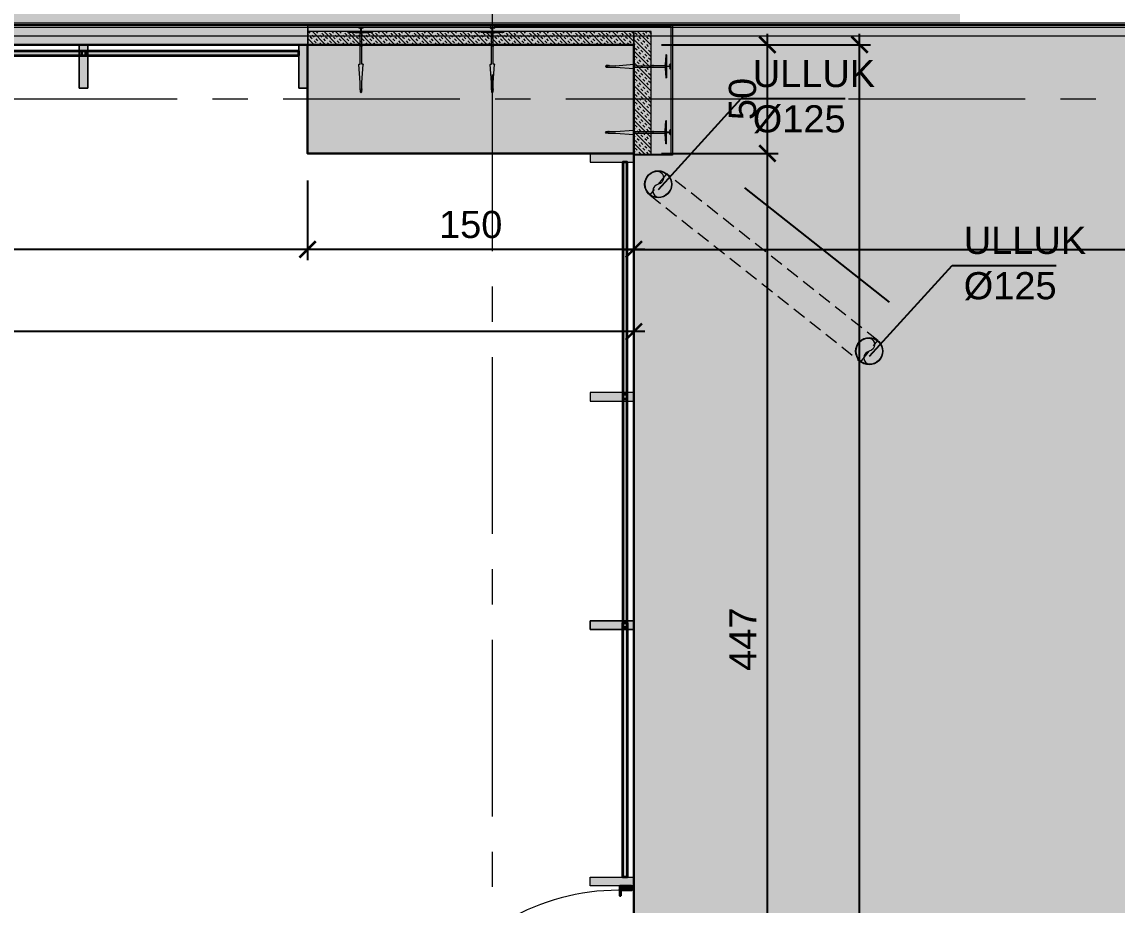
# Model space of a CAD drawing. Header units: centimetres. Extents: x 66524 to 72777, y -55096 to -48161.
# Drawn here: x 70857 to 71360, y -52453 to -52047 of the extents above; entities that cross this region are included whole.
import ezdxf

# ---------------------------------------------------------------- set-up
doc = ezdxf.new("R2010")
doc.units = ezdxf.units.CM
doc.header["$LTSCALE"] = 50
doc.header["$MEASUREMENT"] = 0
for name, pattern in [('AUSGEZOGEN', [0]), ('AXES', [2, 1.25, -0.25, 0.25, -0.25]), ('CACHE', [0.375, 0.25, -0.125]), ('CONTINU', [0]), ('CORNER', [20, 0, -20])]:
    doc.linetypes.add(name, pattern=pattern)
doc.layers.get('0').update_dxf_attribs({"color": 8})
for name, color, linetype, lineweight in [('ACITOP', 214, 'Continuous', 18), ('ISOLATION', 252, 'Continuous', 0), ('JOINT JEKTO', 150, 'AXES', 35), ('MACONNERIE COUPE', 7, 'Continuous', 30), ('WD_Corner', 154, 'Continuous', 5), ('WD_Dowel', 154, 'Continuous', 5), ('WD_Text_Legende', 154, 'AUSGEZOGEN', 5)]:
    doc.layers.add(name, color=color, linetype=linetype, lineweight=lineweight)
for name, color, linetype in [('AXES', 10, 'AXES'), ('BETON COUPE', 3, 'CONTINU'), ('BETON TRAME', 252, 'Continuous'), ('BORD', 5, 'Continuous'), ('COTE 50ème', 1, 'Continuous'), ('EMPRISE BATIMENT', 253, 'CACHE'), ('FASADA', 150, 'Continuous'), ('NIVEAU', 170, 'Continuous'), ('TEXTE', 7, 'Continuous')]:
    doc.layers.add(name, color=color, linetype=linetype)
doc.layers.add('FMULT', color=150, linetype='Continuous', plot=False)
doc.layers.add('WD_Assist1', color=6, linetype='CORNER', lineweight=0, plot=False)
doc.styles.add('Arial', font='arialbd.ttf', dxfattribs={"height": 12.5})
doc.styles.add('RS_TEXT_1.50', font='arial.ttf', dxfattribs={"height": 12.5})
doc.styles.add('RS_TXT_50', font='arial.ttf', dxfattribs={"height": 12.5})
doc.linetypes.add('Zigzag', pattern='A,0.0001,[3,PROEJKTI IDEOR - KEMA INVEST1.Shx,S=0.111993,R=0,X=0,Y=-0.035278],-0.2,[131,ltypeshp.shx,S=0.2,R=0,X=-0.2,Y=0],-0.4,[131,ltypeshp.shx,S=0.2,R=180,X=0.2,Y=0],-0.2', length=0.8001)
doc.dimstyles.new('20CM_LINEAIRE', dxfattribs={"dimscale": 2, "dimtxt": 7, "dimasz": 2.5, "dimexe": 1.5, "dimexo": 2, "dimgap": 1, "dimtad": 1, "dimdec": 1, "dimrnd": 0.5, "dimzin": 9, "dimdsep": 46, "dimtxsty": 'Arial', "dimblk1": 'ARCHTICK', "dimblk2": 'ARCHTICK', "dimsah": 1, "dimcen": 2.5, "dimdle": 1.5, "dimclrt": 4, "dimadec": 0, "dimazin": 2, "dimtfac": 1, "dimtdec": 1, "dimtix": 1, "dimtmove": 2, "dimatfit": 3, "dimfxl": 1.5, "dimtolj": 1, "dimtzin": 0, "dimarcsym": 0})
doc.dimstyles.new('ISO-25', dxfattribs={"dimtxt": 2.5, "dimasz": 2.5, "dimexe": 1.25, "dimexo": 0.625, "dimtad": 1, "dimtxsty": 'Standard', "dimcen": 2.5, "dimadec": 0, "dimazin": 0, "dimtfac": 1, "dimtmove": 0, "dimatfit": 3, "dimfxl": 1, "dimarcsym": 0})
doc.dimstyles.new('RS_50CM_LINEAIRE', dxfattribs={"dimscale": 5, "dimtxt": 12.5, "dimasz": 1.5, "dimexe": 1, "dimexo": 2.5, "dimgap": 1, "dimtad": 1, "dimdec": 1, "dimrnd": 0.5, "dimdsep": 46, "dimtxsty": 'RS_TXT_50', "dimblk1": 'ARCHTICK', "dimblk2": 'ARCHTICK', "dimsah": 1, "dimcen": 2.5, "dimdle": 1, "dimclrt": 4, "dimadec": 0, "dimazin": 2, "dimtfac": 1, "dimtdec": 1, "dimtix": 1, "dimtmove": 2, "dimatfit": 3, "dimfxl": 1, "dimtolj": 1, "dimtzin": 0, "dimarcsym": 0})

# ---------------------------------------------------------------- blocks, each defined once
blk = doc.blocks.new('A$C8397ccc9')
at = {"layer": 'AXES', "lineweight": 5, "ltscale": 1.3}
for p, q in [((2040, -4150), (2040, -1058.41)), ((3195, -1220), (-1985, -1220))]:
    blk.add_line(p, q, dxfattribs=at)
blk = doc.blocks.new('ankeri')
at = {"layer": 'WD_Assist1'}
for p, q in [((-2.32, 5.2), (-2.54, 0.59)), ((-2.22, 5.3), (-2.32, 5.2)), ((-2, 5.3), (-2.22, 5.3)), ((-2, -5.3), (-2, 5.3)), ((-29.75, 0.39), (-30, 0)), ((-30, 0), (-29.75, -0.39)), ((-2.76, 0.39), (-29.75, 0.39)), ((-2.54, 0.59), (-2.76, 0.39)), ((-29.75, -0.39), (-2.76, -0.39)), ((-2.76, -0.39), (-2.54, -0.59)), ((-2.54, -0.59), (-2.32, -5.2)), ((-2.32, -5.2), (-2.22, -5.3)), ((-2.22, -5.3), (-2, -5.3))]:
    blk.add_line(p, q, dxfattribs=at)
at = {"layer": 'WD_Corner', "lineweight": 5}
blk.add_lwpolyline([(-2, 0.1), (-1.85, 0.1, -1), (-1.75, 0.1), (-0.25, 0.1, 0.185242), (-0.1, 0.55), (-0.1, 0.72), (-0.15, 0.73), (-0.15, 0.74), (-0.1, 0.75), (-0.1, 0.85), (-0.3, 0.85), (-0.3, 0.8), (-0.32, 0.8), (-0.33, 0.85), (-0.38, 0.85), (-0.5, 0.73), (-0.47, 0.68), (-0.48, 0.68), (-0.53, 0.7), (-0.54, 0.69), (-0.51, 0.65), (-0.54, 0.62), (-0.61, 0.69), (-0.4, 0.9), (-0.1, 0.9), (-0.1, 1.4), (0, 1.4), (0.05, 1.2), (0, 1.2), (0.05, 1.1), (0, 1.1), (0.25, 1), (0, 1), (0, -1), (0.25, -1), (0, -1.1), (0.05, -1.1), (0, -1.2), (0.05, -1.2), (0, -1.4), (-0.1, -1.4), (-0.1, -0.9), (-0.4, -0.9), (-0.61, -0.69), (-0.54, -0.62), (-0.51, -0.65), (-0.54, -0.69), (-0.53, -0.7), (-0.48, -0.68), (-0.47, -0.68), (-0.5, -0.73), (-0.38, -0.85), (-0.33, -0.85), (-0.32, -0.8), (-0.3, -0.8), (-0.3, -0.85), (-0.1, -0.85), (-0.1, -0.75), (-0.15, -0.74), (-0.15, -0.73), (-0.1, -0.72), (-0.1, -0.55, 0.185242), (-0.25, -0.1), (-1.75, -0.1, -1), (-1.85, -0.1), (-2, -0.1)], format="xyb", close=True, dxfattribs=at)
at = {"layer": 'WD_Dowel'}
for p, q in [((-2.32, 5.2), (-2.54, 0.74)), ((-2, 5.3), (-2.22, 5.3)), ((-2.11, 5.3), (-2.11, -5.3)), ((-2, 5.3), (-2, -5.3)), ((-29.75, 0.39), (-30, 0)), ((-30, 0), (-29.75, -0.39)), ((-28.88, 0.39), (-29.75, 0.39)), ((-29.47, 0.05), (-29.25, 0.09)), ((-29.47, 0.05), (-29.47, -0.05)), ((-29.25, 0.29), (-29.04, 0.37)), ((-29.25, 0.29), (-29.25, -0.29)), ((-28.88, 0.39), (-29.04, 0.34)), ((-29.04, 0.34), (-29.04, 0.37)), ((-28.82, 0.39), (-28.88, 0.39)), ((-28.82, 0.39), (-28.82, 0.34)), ((-28.82, 0.34), (-28.66, 0.39)), ((-28.61, 0.39), (-28.66, 0.39)), ((-28.61, 0.39), (-28.66, 0.39)), ((-28.61, 0.39), (-28.61, 0.34)), ((-28.61, 0.34), (-28.44, 0.39)), ((-28.39, 0.39), (-28.44, 0.39)), ((-28.39, 0.39), (-28.39, 0.34)), ((-28.39, 0.34), (-28.23, 0.39)), ((-28.17, 0.39), (-28.23, 0.39)), ((-28.17, 0.39), (-28.17, 0.34)), ((-28.17, 0.34), (-28.01, 0.39)), ((-27.96, 0.39), (-28.01, 0.39)), ((-27.96, 0.39), (-27.96, 0.34)), ((-27.96, 0.34), (-25.61, 0.39)), ((-25.56, 0.39), (-25.61, 0.39)), ((-25.56, 0.39), (-25.56, 0.34)), ((-25.56, 0.34), (-25.4, 0.39)), ((-25.34, 0.39), (-25.4, 0.39)), ((-25.34, 0.34), (-17.05, 0.99)), ((-25.34, 0.39), (-25.34, 0.34)), ((-17, 0.99), (-17.05, 0.99)), ((-17, 0.99), (-17, 0.34)), ((-17, 0.34), (-9.36, 0.39)), ((-9.3, 0.39), (-9.36, 0.39)), ((-9.3, 0.39), (-9.3, 0.34)), ((-9.3, 0.34), (-9.14, 0.39)), ((-9.09, 0.39), (-9.14, 0.39)), ((-9.09, 0.39), (-9.09, 0.34)), ((-9.09, 0.34), (-8.93, 0.39)), ((-8.87, 0.39), (-8.93, 0.39)), ((-8.87, 0.39), (-8.87, 0.34)), ((-8.87, 0.34), (-8.71, 0.39)), ((-8.66, 0.39), (-8.71, 0.39)), ((-8.66, 0.39), (-8.66, 0.34)), ((-8.66, 0.34), (-8.5, 0.39)), ((-8.44, 0.39), (-8.5, 0.39)), ((-8.44, 0.39), (-8.44, 0.34)), ((-8.44, 0.34), (-8.28, 0.39)), ((-8.23, 0.39), (-8.28, 0.39)), ((-8.23, 0.39), (-8.23, 0.34)), ((-8.23, 0.34), (-8.06, 0.39)), ((-8.01, 0.39), (-8.06, 0.39)), ((-8.01, 0.39), (-8.01, 0.34)), ((-8.01, 0.34), (-7.85, 0.39)), ((-7.79, 0.39), (-7.85, 0.39)), ((-7.79, 0.39), (-7.79, 0.34)), ((-7.79, 0.34), (-7.63, 0.39)), ((-7.58, 0.39), (-7.63, 0.39)), ((-7.58, 0.39), (-7.58, 0.34)), ((-7.58, 0.34), (-7.42, 0.39)), ((-7.42, 0.39), (-2.76, 0.39)), ((-2.54, 0.74), (-2.54, -0.74)), ((-2.54, 0.74), (-2.11, 0.74)), ((-2.11, 0.1), (-2.54, 0.1)), ((-2.11, 2.94), (-2.32, 2.94)), ((-2.32, 2.94), (-2.32, 0.74)), ((-2.32, 0.1), (-2.32, 0.74)), ((-29.75, -0.39), (-28.88, -0.39)), ((-29.25, -0.1), (-29.47, -0.05)), ((-29.25, -0.29), (-29.04, -0.37)), ((-29.04, -0.37), (-29.04, -0.34)), ((-29.04, -0.34), (-28.88, -0.39)), ((-28.82, -0.39), (-28.88, -0.39)), ((-28.82, -0.39), (-28.82, -0.34)), ((-28.82, -0.34), (-28.66, -0.39)), ((-28.61, -0.39), (-28.66, -0.39)), ((-28.61, -0.39), (-28.61, -0.34)), ((-28.61, -0.34), (-28.44, -0.39)), ((-28.39, -0.39), (-28.44, -0.39)), ((-28.39, -0.39), (-28.39, -0.34)), ((-28.39, -0.34), (-28.23, -0.39)), ((-28.17, -0.39), (-28.23, -0.39)), ((-28.17, -0.39), (-28.17, -0.34)), ((-28.17, -0.34), (-28.01, -0.39)), ((-27.96, -0.39), (-28.01, -0.39)), ((-27.96, -0.39), (-27.96, -0.34)), ((-27.96, -0.34), (-25.61, -0.39)), ((-25.56, -0.39), (-25.61, -0.39)), ((-25.56, -0.39), (-25.56, -0.34)), ((-25.56, -0.34), (-25.4, -0.39)), ((-25.34, -0.39), (-25.4, -0.39)), ((-25.34, -0.39), (-25.34, -0.34)), ((-25.34, -0.34), (-17.05, -0.99)), ((-17, -0.99), (-17.05, -0.99)), ((-17, -0.99), (-17, -0.34)), ((-17, -0.34), (-9.36, -0.39)), ((-9.3, -0.39), (-9.36, -0.39)), ((-9.3, -0.39), (-9.3, -0.34)), ((-9.3, -0.34), (-9.14, -0.39)), ((-9.09, -0.39), (-9.14, -0.39)), ((-9.09, -0.39), (-9.09, -0.34)), ((-9.09, -0.34), (-8.93, -0.39)), ((-8.87, -0.39), (-8.93, -0.39)), ((-8.87, -0.39), (-8.87, -0.34)), ((-8.87, -0.34), (-8.71, -0.39)), ((-8.66, -0.39), (-8.71, -0.39)), ((-8.66, -0.39), (-8.66, -0.34)), ((-8.66, -0.34), (-8.5, -0.39)), ((-8.44, -0.39), (-8.5, -0.39)), ((-8.44, -0.39), (-8.44, -0.34)), ((-8.44, -0.34), (-8.28, -0.39)), ((-8.23, -0.39), (-8.28, -0.39)), ((-8.23, -0.39), (-8.23, -0.34)), ((-8.23, -0.34), (-8.06, -0.39)), ((-8.01, -0.39), (-8.06, -0.39)), ((-8.01, -0.39), (-8.01, -0.34)), ((-8.01, -0.34), (-7.85, -0.39)), ((-7.79, -0.39), (-7.85, -0.39)), ((-7.79, -0.39), (-7.79, -0.34)), ((-7.79, -0.34), (-7.63, -0.39)), ((-7.58, -0.39), (-7.63, -0.39)), ((-7.58, -0.39), (-7.58, -0.34)), ((-7.58, -0.34), (-7.42, -0.39)), ((-7.42, -0.39), (-2.76, -0.39)), ((-2.11, -0.1), (-2.54, -0.1)), ((-2.54, -0.74), (-2.11, -0.74)), ((-2.54, -0.74), (-2.32, -5.2)), ((-2.32, -0.74), (-2.32, -0.1)), ((-2.22, -2.94), (-2.32, -0.74)), ((-2.11, -2.94), (-2.22, -2.94)), ((-2, -5.3), (-2.22, -5.3))]:
    blk.add_line(p, q, dxfattribs=at)
for centre, major_axis, start_param, end_param in [((-2.22, 5.2), (0.108, 0), 1.570796, 3.141593), ((-2.76, 0.59), (0.216, 0), -1.570795, 0), ((-2.76, -0.59), (-0.216, 0), 3.141593, 4.712389), ((-2.22, -5.2), (0.108, 0), 3.141593, 4.712389)]:
    blk.add_ellipse(centre, major_axis=major_axis, ratio=0.909091, start_param=start_param, end_param=end_param, dxfattribs=at)
blk = doc.blocks.new('_ArchTick')
at = {"color": 0, "linetype": 'ByBlock', "const_width": 0.15}
blk.add_lwpolyline([(-0.5, -0.5), (0.5, 0.5)], dxfattribs=at)
blk = doc.blocks.new('*D998')
at = {"layer": 'COTE 50ème', "color": 0, "lineweight": -2, "ltscale": 0.5, "transparency": 16777216}
for p, q in [((70988.07, -52119.86), (70988.07, -52156.53)), ((71138.07, -52119.86), (71138.07, -52156.53)), ((71143.07, -52151.53), (70983.07, -52151.53))]:
    blk.add_line(p, q, dxfattribs=at)
at = {"layer": 'Defpoints', "color": 0, "ltscale": 0.5, "transparency": 16777216}
for p in [(70988.07, -52107.36), (71138.07, -52107.36), (70988.07, -52151.53)]:
    blk.add_point(p, dxfattribs=at)
at = {"layer": 'COTE 50ème', "color": 0, "lineweight": -2, "ltscale": 0.5, "transparency": 16777216, "xscale": 7.5, "yscale": 7.5, "zscale": 7.5, "rotation": 180}
blk.add_blockref('_ArchTick', (70988.07, -52151.53), dxfattribs=at)
at = {"layer": 'COTE 50ème', "color": 0, "lineweight": -2, "ltscale": 0.5, "transparency": 16777216, "xscale": 7.5, "yscale": 7.5, "zscale": 7.5}
blk.add_blockref('_ArchTick', (71138.07, -52151.53), dxfattribs=at)
at = {"layer": 'COTE 50ème', "color": 4, "ltscale": 0.5, "transparency": 16777216, "insert": (71063.07, -52140.15), "char_height": 12.5, "attachment_point": 5, "style": 'RS_TXT_50'}
blk.add_mtext('\\A1;150', dxfattribs=at)
blk = doc.blocks.new('*D999')
at = {"layer": 'COTE 50ème', "color": 0, "lineweight": -2, "ltscale": 0.5, "transparency": 16777216}
for p, q in [((70668.07, -52094.86), (70668.07, -52156.53)), ((70988.07, -52119.86), (70988.07, -52156.53)), ((70993.07, -52151.53), (70663.07, -52151.53))]:
    blk.add_line(p, q, dxfattribs=at)
at = {"layer": 'Defpoints', "color": 0, "ltscale": 0.5, "transparency": 16777216}
for p in [(70668.07, -52082.36), (70988.07, -52107.36), (70668.07, -52151.53)]:
    blk.add_point(p, dxfattribs=at)
at = {"layer": 'COTE 50ème', "color": 0, "lineweight": -2, "ltscale": 0.5, "transparency": 16777216, "xscale": 7.5, "yscale": 7.5, "zscale": 7.5, "rotation": 180}
blk.add_blockref('_ArchTick', (70668.07, -52151.53), dxfattribs=at)
at = {"layer": 'COTE 50ème', "color": 0, "lineweight": -2, "ltscale": 0.5, "transparency": 16777216, "xscale": 7.5, "yscale": 7.5, "zscale": 7.5}
blk.add_blockref('_ArchTick', (70988.07, -52151.53), dxfattribs=at)
at = {"layer": 'COTE 50ème', "color": 4, "ltscale": 0.5, "transparency": 16777216, "insert": (70828.07, -52140.14), "char_height": 12.5, "attachment_point": 5, "style": 'RS_TXT_50'}
blk.add_mtext('\\A1;320', dxfattribs=at)
blk = doc.blocks.new('*D1055')
at = {"layer": 'COTE 50ème', "color": 0, "lineweight": -2, "ltscale": 0.5, "transparency": 16777216}
for p, q in [((71873.07, -52066.01), (71873.07, -52156.53)), ((71138.07, -52119.86), (71138.07, -52156.53)), ((71133.07, -52151.53), (71878.07, -52151.53))]:
    blk.add_line(p, q, dxfattribs=at)
at = {"layer": 'Defpoints', "color": 0, "ltscale": 0.5, "transparency": 16777216}
for p in [(71873.07, -52053.51), (71138.07, -52107.36), (71873.07, -52151.53)]:
    blk.add_point(p, dxfattribs=at)
at = {"layer": 'COTE 50ème', "color": 0, "lineweight": -2, "ltscale": 0.5, "transparency": 16777216, "xscale": 7.5, "yscale": 7.5, "zscale": 7.5, "rotation": 180}
blk.add_blockref('_ArchTick', (71138.07, -52151.53), dxfattribs=at)
at = {"layer": 'COTE 50ème', "color": 0, "lineweight": -2, "ltscale": 0.5, "transparency": 16777216, "xscale": 7.5, "yscale": 7.5, "zscale": 7.5}
blk.add_blockref('_ArchTick', (71873.07, -52151.53), dxfattribs=at)
at = {"layer": 'COTE 50ème', "color": 4, "ltscale": 0.5, "transparency": 16777216, "insert": (71505.57, -52140.14), "char_height": 12.5, "attachment_point": 5, "style": 'RS_TXT_50'}
blk.add_mtext('\\A1;735', dxfattribs=at)
blk = doc.blocks.new('*D1114')
at = {"layer": 'COTE 50ème', "color": 0, "lineweight": -2, "ltscale": 0.5, "transparency": 16777216}
for p, q in [((70198.07, -52119.86), (70198.07, -52194.36)), ((71138.07, -52150.7), (71138.07, -52194.36)), ((71143.07, -52189.36), (70193.07, -52189.36))]:
    blk.add_line(p, q, dxfattribs=at)
at = {"layer": 'Defpoints', "color": 0, "ltscale": 0.5, "transparency": 16777216}
for p in [(70198.07, -52107.36), (71138.07, -52138.2), (70198.07, -52189.36)]:
    blk.add_point(p, dxfattribs=at)
at = {"layer": 'COTE 50ème', "color": 0, "lineweight": -2, "ltscale": 0.5, "transparency": 16777216, "xscale": 7.5, "yscale": 7.5, "zscale": 7.5, "rotation": 180}
blk.add_blockref('_ArchTick', (70198.07, -52189.36), dxfattribs=at)
at = {"layer": 'COTE 50ème', "color": 0, "lineweight": -2, "ltscale": 0.5, "transparency": 16777216, "xscale": 7.5, "yscale": 7.5, "zscale": 7.5}
blk.add_blockref('_ArchTick', (71138.07, -52189.36), dxfattribs=at)
at = {"layer": 'COTE 50ème', "color": 4, "ltscale": 0.5, "transparency": 16777216, "insert": (70668.07, -52177.98), "char_height": 12.5, "attachment_point": 5, "style": 'RS_TXT_50'}
blk.add_mtext('\\A1;940', dxfattribs=at)
blk = doc.blocks.new('*D1137')
at = {"layer": 'COTE 50ème', "color": 0, "lineweight": -2, "ltscale": 0.5, "transparency": 16777216}
for p, q in [((71199.48, -52559.36), (71199.48, -52102.36)), ((71150.77, -52107.36), (71204.48, -52107.36)), ((71150.57, -52554.36), (71204.48, -52554.36))]:
    blk.add_line(p, q, dxfattribs=at)
at = {"layer": 'Defpoints', "color": 0, "ltscale": 0.5, "transparency": 16777216}
for p in [(71138.27, -52107.36), (71199.48, -52107.36), (71138.07, -52554.36)]:
    blk.add_point(p, dxfattribs=at)
at = {"layer": 'COTE 50ème', "color": 0, "lineweight": -2, "ltscale": 0.5, "transparency": 16777216, "xscale": 7.5, "yscale": 7.5, "zscale": 7.5}
for p, rotation in [((71199.48, -52107.36), 90), ((71199.48, -52554.36), 270)]:
    blk.add_blockref('_ArchTick', p, dxfattribs=dict(at, rotation=rotation))
at = {"layer": 'COTE 50ème', "color": 4, "ltscale": 0.5, "transparency": 16777216, "insert": (71188.23, -52330.86), "char_height": 12.5, "attachment_point": 5, "rotation": 90, "style": 'RS_TXT_50'}
blk.add_mtext('\\A1;447', dxfattribs=at)
blk = doc.blocks.new('*D1138')
at = {"layer": 'COTE 50ème', "color": 0, "lineweight": -2, "ltscale": 0.5, "transparency": 16777216}
for p, q in [((71199.48, -52112.36), (71199.48, -52052.36)), ((71150.77, -52057.36), (71204.48, -52057.36)), ((71150.77, -52107.36), (71204.48, -52107.36))]:
    blk.add_line(p, q, dxfattribs=at)
at = {"layer": 'Defpoints', "color": 0, "ltscale": 0.5, "transparency": 16777216}
for p in [(71138.27, -52057.36), (71199.48, -52057.36), (71138.27, -52107.36)]:
    blk.add_point(p, dxfattribs=at)
at = {"layer": 'COTE 50ème', "color": 0, "lineweight": -2, "ltscale": 0.5, "transparency": 16777216, "xscale": 7.5, "yscale": 7.5, "zscale": 7.5}
for p, rotation in [((71199.48, -52057.36), 90), ((71199.48, -52107.36), 270)]:
    blk.add_blockref('_ArchTick', p, dxfattribs=dict(at, rotation=rotation))
at = {"layer": 'COTE 50ème', "color": 4, "ltscale": 0.5, "transparency": 16777216, "insert": (71188.09, -52082.36), "char_height": 12.5, "attachment_point": 5, "rotation": 90, "style": 'RS_TXT_50'}
blk.add_mtext('\\A1;50', dxfattribs=at)
blk = doc.blocks.new('*D1158')
at = {"layer": 'COTE 50ème', "color": 0, "lineweight": -2, "ltscale": 0.5, "transparency": 16777216}
for p, q in [((71241.9, -54127.36), (71241.9, -52052.36)), ((71150.77, -52057.36), (71246.9, -52057.36)), ((71150.57, -54122.36), (71246.9, -54122.36))]:
    blk.add_line(p, q, dxfattribs=at)
at = {"layer": 'Defpoints', "color": 0, "ltscale": 0.5, "transparency": 16777216}
for p in [(71138.27, -52057.36), (71241.9, -52057.36), (71138.07, -54122.36)]:
    blk.add_point(p, dxfattribs=at)
at = {"layer": 'COTE 50ème', "color": 0, "lineweight": -2, "ltscale": 0.5, "transparency": 16777216, "xscale": 7.5, "yscale": 7.5, "zscale": 7.5}
for p, rotation in [((71241.9, -52057.36), 90), ((71241.9, -54122.36), 270)]:
    blk.add_blockref('_ArchTick', p, dxfattribs=dict(at, rotation=rotation))
at = {"layer": 'COTE 50ème', "color": 4, "ltscale": 0.5, "transparency": 16777216, "insert": (71230.52, -53089.86), "char_height": 12.5, "attachment_point": 5, "rotation": 90, "style": 'RS_TXT_50'}
blk.add_mtext('\\A1;2065', dxfattribs=at)
blk = doc.blocks.new('A$C2225a440')
at = {"layer": 'ACITOP', "ltscale": 0.5, "true_color": 0x2776bb, "transparency": 33554559}
h = blk.add_hatch(color=152, dxfattribs=at)
h.dxf.hatch_style = 1
h.paths.add_polyline_path([(0, 6.05, 0.414214), (-6.05, 0, 0.414214), (0, -6.05, -0.823148), (0, 0, 0.810651)])
at = {"layer": 'ACITOP', "ltscale": 0.5}
blk.add_lwpolyline([(0, 6.05, -0.810651), (0, 0, 0.823148), (0, -6.05)], format="xyb", dxfattribs=at)
for radius in [6.25, 6.05]:
    blk.add_circle((0, 0), radius, dxfattribs=at)

msp = doc.modelspace()

# ---------------------------------------------------------------- hatches: boundary and pattern name
at = {"layer": 'BETON TRAME', "transparency": 33554559}
h = msp.add_hatch(color=256, dxfattribs=at)
h.dxf.hatch_style = 1
h.paths.add_polyline_path([(70268.07, -52797.36), (70303.07, -52797.36), (70303.07, -53447.36), (70268.07, -53447.36), (70268.07, -53272.36), (69808.07, -53272.36), (69808.07, -53447.36), (69773.07, -53447.36), (69773.07, -52797.36), (69808.07, -52797.36), (69808.07, -53232.36), (70018.07, -53232.36), (70018.07, -52902.36), (70058.07, -52902.36), (70058.07, -53232.36), (70268.07, -53232.36)])
h.paths.add_polyline_path([(71138.07, -54122.36), (71138.07, -54072.36), (70988.07, -54072.36), (70988.07, -54122.36)])
h.paths.add_polyline_path([(70418.07, -54122.36), (70418.07, -54072.36), (70268.07, -54072.36), (70268.07, -54122.36)])
h.paths.add_polyline_path([(69808.07, -54122.36), (69808.07, -54072.36), (69658.07, -54072.36), (69658.07, -54122.36)])
h.paths.add_polyline_path([(69088.07, -54122.36), (69088.07, -54072.36), (68938.07, -54072.36), (68938.07, -54122.36)])
h.paths.add_polyline_path([(69088.07, -53447.36), (69088.07, -53397.36), (68938.07, -53397.36), (68938.07, -53447.36)])
h.paths.add_polyline_path([(71138.07, -53447.36), (71138.07, -53397.36), (70988.07, -53397.36), (70988.07, -53447.36)])
h.paths.add_polyline_path([(71138.07, -52847.36), (71138.07, -52797.36), (70988.07, -52797.36), (70988.07, -52847.36)])
h.paths.add_polyline_path([(69088.07, -52847.36), (69088.07, -52797.36), (68938.07, -52797.36), (68938.07, -52847.36)])
h.paths.add_polyline_path([(69088.07, -52107.36), (69088.07, -52057.36), (68938.07, -52057.36), (68938.07, -52107.36)])
h.paths.add_polyline_path([(70988.07, -52057.36), (70988.07, -52107.36), (71138.07, -52107.36), (71138.07, -52057.36)])
h.paths.add_polyline_path([(70323.07, -52107.36), (70323.07, -52057.36), (70198.07, -52057.36), (70198.07, -52107.36)])
h.paths.add_polyline_path([(69878.07, -52107.36), (69878.07, -52057.36), (69753.07, -52057.36), (69753.07, -52107.36)])
h.paths.add_polyline_path([(69903.07, -52057.36), (69878.07, -52057.36), (69878.07, -52562.36), (69903.07, -52562.36)])
h.paths.add_polyline_path([(70198.07, -52057.36), (70173.07, -52057.36), (70173.07, -52562.36), (70198.07, -52562.36)])
at = {"layer": 'EMPRISE BATIMENT', "linetype": 'ByBlock', "lineweight": 15, "ltscale": 0.5, "true_color": 0x636466, "transparency": 33554641}
h = msp.add_hatch(dxfattribs=at)
h.set_pattern_fill('SQUARE', color=251, scale=200, angle=25.3848)
h.set_pattern_definition([(25.38482, (30089.383, 37005.56), (-10.7173944, 22.586223), [25, -25]), (115.38482, (30089.383, 37005.56), (-22.586223, -10.7173944), [25, -25])])
h.paths.add_polyline_path([(70053.07, -49822.36), (67553.07, -49822.36), (67553.07, -54217.36), (68333.07, -54217.36), (68333.07, -54272.36), (71288.07, -54272.36), (71288.07, -51907.36), (70673.07, -51907.36), (70673.07, -51610.36), (70053.07, -51610.36)])
h.paths.add_polyline_path([(69903.07, -51760.36), (70523.07, -51760.36), (70523.07, -52057.36), (71138.07, -52057.36), (71138.07, -54122.36), (68483.07, -54122.36), (68483.07, -54067.36), (67703.07, -54067.36), (67703.07, -49972.36), (69903.07, -49972.36)], flags=16)
at = {"layer": 'EMPRISE BATIMENT', "linetype": 'ByBlock', "lineweight": 15, "ltscale": 200, "true_color": 0x9898cc, "transparency": 33554559}
h = msp.add_hatch(dxfattribs=at)
h.set_pattern_fill('HT6006ET', color=253, scale=0.15, angle=25.3848, pattern_type=2)
h.set_pattern_definition([(25.38482, (30090.2, 37005.95), (-38.96845, 82.123506), [90, -0.9]), (25.38482, (30089.81, 37006.76), (-38.96845, 82.123506), [90, -0.9]), (115.38482, (30089.81, 37006.76), (-82.123506, -38.96845), [90, -0.9]), (115.38482, (30089, 37006.37), (-82.123506, -38.96845), [90, -0.9])])
edge = h.paths.add_edge_path()
edge.add_arc((71758.7, -53877.49), 150, -117.0196, 0, ccw=False)
edge.add_line((71690.55, -54011.12), (71519.93, -53924.11))
edge.add_arc((71588.07, -53790.48), 150, 180, 242.9804, ccw=False)
edge.add_line((71438.07, -53790.48), (71438.07, -52511.35))
edge.add_ellipse((71444.05, -52492.26), major_axis=(14.14, 14.14), ratio=1, start_angle=135, end_angle=207.5974, ccw=False)
edge.add_ellipse((71444.05, -52492.26), major_axis=(14.14, 14.14), ratio=1, start_angle=422.4026, end_angle=495, ccw=False)
edge.add_line((71438.07, -52473.18), (71438.07, -52174.31))
edge.add_arc((71588.07, -52174.31), 150, 122.8918, 180, ccw=False)
edge.add_line((71506.61, -52048.35), (71288.07, -52048.35))
edge.add_line((71288.07, -52048.35), (71288.07, -52698.95))
edge.add_line((71288.07, -52698.95), (71383.18, -52698.95))
edge.add_line((71383.18, -52698.95), (71383.18, -52718.95))
edge.add_line((71383.18, -52718.95), (71288.07, -52718.95))
edge.add_line((71288.07, -52718.95), (71288.07, -54272.36))
edge.add_line((71288.07, -54272.36), (71237.52, -54272.36))
edge.add_line((71237.52, -54272.36), (71237.02, -54402.86))
edge.add_line((71237.02, -54402.86), (70267.03, -54399.16))
edge.add_line((70267.03, -54399.16), (70267.51, -54272.36))
edge.add_line((70267.51, -54272.36), (68333.07, -54272.36))
edge.add_line((68333.07, -54272.36), (68333.07, -54217.36))
edge.add_line((68333.07, -54217.36), (67553.07, -54217.36))
edge.add_line((67553.07, -54217.36), (67553.07, -53934.13))
edge.add_line((67553.07, -53934.13), (67510.83, -53892.9))
edge.add_line((67510.83, -53892.9), (67438.99, -52568.37))
edge.add_line((67438.99, -52568.37), (67471.93, -52468.12))
edge.add_line((67471.93, -52468.12), (67466.47, -52471.28))
edge.add_line((67466.47, -52471.28), (67466.47, -52431.28))
edge.add_line((67466.47, -52431.28), (67445.56, -52431.28))
edge.add_line((67445.56, -52431.28), (67294.94, -54263.92))
edge.add_line((67294.94, -54263.92), (67358.58, -54270.17))
edge.add_ellipse((67364.83, -54289.17), major_axis=(-14.14, 14.14), ratio=1, start_angle=-55.2663, end_angle=-26.7798, ccw=False)
edge.add_ellipse((67364.83, -54289.17), major_axis=(14.14, 14.14), ratio=1, start_angle=375.5625, end_angle=394.7337, ccw=False)
edge.add_line((67374.66, -54271.75), (68235.95, -54356.33))
edge.add_line((68235.95, -54356.33), (71908.7, -54717.01))
edge.add_line((71908.7, -54717.01), (71908.7, -54454.95))
edge.add_line((71908.7, -54454.95), (71873.07, -54454.95))
edge.add_line((71873.07, -54454.95), (71873.07, -54437.25))
edge.add_line((71873.07, -54437.25), (71908.7, -54437.25))
edge.add_line((71908.7, -54437.25), (71908.7, -54430.53))
edge.add_line((71908.7, -54430.53), (71873.07, -54430.53))
edge.add_line((71873.07, -54430.53), (71873.07, -54412.83))
edge.add_line((71873.07, -54412.83), (71908.7, -54412.83))
edge.add_line((71908.7, -54412.83), (71908.7, -54407.71))
edge.add_line((71908.7, -54407.71), (71873.07, -54407.71))
edge.add_line((71873.07, -54407.71), (71873.07, -54390.01))
edge.add_line((71873.07, -54390.01), (71908.7, -54390.01))
edge.add_line((71908.7, -54390.01), (71908.7, -53877.49))
h.paths.add_polyline_path([(71673.07, -54540.93), (71873.07, -54540.93), (71873.07, -54690.93), (71673.07, -54690.93)], flags=16)
h.paths.add_polyline_path([(71698.07, -54565.93), (71848.07, -54565.93), (71848.07, -54665.93), (71698.07, -54665.93)], flags=0)
h.paths.add_polyline_path([(70673.07, -51802.52), (70673.07, -51907.36), (71113.91, -51907.36)])
h.paths.add_polyline_path([(71908.7, -52048.35), (71706.77, -52048.35), (71793.4, -52068.96, -0.347368), (71908.7, -52214.89)], flags=17)
h.paths.add_polyline_path([(72093.07, -51908.64), (71949.97, -51934.68, -0.051882), (71908.7, -51937.84), (71908.7, -52046.35), (72093.07, -52046.35)])
h.paths.add_polyline_path([(72093.07, -52048.35), (71908.7, -52048.35), (71908.7, -54390.01), (72093.07, -54390.01), (72093.07, -53921.9), (72053.77, -53922.49), (72043.84, -53255.89), (72083.83, -53255.3), (72093.07, -53875.35)])
h.paths.add_polyline_path([(72093.07, -54454.95), (71908.7, -54454.95), (71908.7, -54717.01), (72056.16, -54731.49, 0.273556), (72093.07, -54714.29)])
h.paths.add_polyline_path([(70991.07, -54671.01, -0.443184), (71034.98, -54631.21), (70238.17, -54552.96, -0.422015), (70273.96, -54597.73), (70258.62, -54720.32, -0.39491), (70216.61, -54755.29), (70595.62, -54802.7), (71029.71, -54817.5, -0.404268), (70991.07, -54777.52)])
h.paths.add_polyline_path([(69306.94, -54502.51, -0.420172), (69350.73, -54465.81), (68235.95, -54356.33, -0.414214), (68271.85, -54400.05), (68264.71, -54472.75, -0.311312), (68235.4, -54507.44), (69321.69, -54643.33, -0.310181), (69299.04, -54604.13)], flags=17)
h.paths.add_polyline_path([(71237.52, -54272.36), (70267.51, -54272.36), (70267.03, -54399.16), (71237.02, -54402.86)], flags=17)
h.paths.add_polyline_path([(67553.07, -52421.28), (67471.93, -52468.12), (67438.99, -52568.37), (67510.83, -53892.9), (67553.07, -53934.13)], flags=17)
h.paths.add_polyline_path([(67553.07, -52048.35), (67477.03, -52048.35), (67447.2, -52411.28), (67466.47, -52411.28), (67466.47, -52371.28), (67497.81, -52389.37), (67553.07, -52221.23)], flags=16)
h.paths.add_polyline_path([(67553.07, -51437.48), (67538.73, -51297.53), (67477.19, -52046.35), (67553.07, -52046.35)])
h.paths.add_polyline_path([(67553.07, -52221.23), (67497.81, -52389.37), (67553.07, -52421.28)], flags=17)
h.paths.add_polyline_path([(71352.51, -52737.99), (71483.4, -52737.99), (71483.4, -52644.8), (71352.51, -52644.8)], flags=24)
h.paths.add_polyline_path([(71698.28, -54660.54), (71846.25, -54660.54), (71846.25, -54566.06), (71698.28, -54566.06)], flags=8)
h.paths.add_polyline_path([(71902.64, -54396.48), (72301.31, -54396.48), (72301.31, -54302.87), (71902.64, -54302.87)], flags=9)
at = {"layer": 'FASADA', "linetype": 'Continuous', "lineweight": 15}
for points in [[(70883.07, -52077.36), (70883.07, -52057.36), (70887.07, -52057.36), (70887.07, -52077.36)], [(70887.07, -52077.36), (70883.07, -52077.36), (70883.07, -52057.36), (70887.07, -52057.36)], [(70984.07, -52077.36), (70984.07, -52057.36), (70988.07, -52057.36), (70988.07, -52077.36)], [(70988.07, -52077.36), (70984.07, -52077.36), (70984.07, -52057.36), (70988.07, -52057.36)], [(71118.07, -52107.36), (71118.07, -52111.36), (71138.07, -52111.36), (71138.07, -52107.36)], [(71118.07, -52217.36), (71118.07, -52221.36), (71138.07, -52221.36), (71138.07, -52217.36)], [(71118.07, -52326.36), (71138.07, -52326.36), (71138.07, -52322.36), (71118.07, -52322.36)], [(71118.07, -52322.36), (71118.07, -52326.36), (71138.07, -52326.36), (71138.07, -52322.36)], [(71118.07, -52444.36), (71138.07, -52444.36), (71138.07, -52440.36), (71118.07, -52440.36)], [(71131.57, -52444.36), (71131.57, -52448.86), (71132.07, -52448.86), (71132.07, -52446.36), (71137.07, -52446.36), (71137.07, -52444.36)]]:
    msp.add_hatch(color=256, dxfattribs=at).paths.add_polyline_path(points)
at = {"layer": 'FASADA', "linetype": 'Continuous', "lineweight": 0}
for points in [[(70886.07, -52062.36), (70779.07, -52062.36), (70779.07, -52060.36), (70886.07, -52060.36)], [(70984.07, -52062.36), (70884.07, -52062.36), (70884.07, -52060.36), (70984.07, -52060.36)], [(71133.07, -52220.36), (71135.07, -52220.36), (71135.07, -52111.36), (71133.07, -52111.36)], [(71133.07, -52325.36), (71135.07, -52325.36), (71135.07, -52218.36), (71133.07, -52218.36)], [(71133.07, -52323.36), (71133.07, -52440.36), (71135.07, -52440.36), (71135.07, -52323.36)]]:
    msp.add_hatch(color=256, dxfattribs=at).paths.add_polyline_path(points)
at = {"layer": 'ISOLATION', "transparency": 33554687}
h = msp.add_hatch(dxfattribs=at)
h.set_pattern_fill('INSUL', color=256, scale=10, angle=135)
h.set_pattern_definition([(135, (1235.0004, -576.4744), (-2.65165043, -2.65165043), []), (135, (1234.1166, -577.3583), (-2.65165043, -2.65165043), [1.25, -1.25]), (135, (1233.2327, -578.242), (-2.65165043, -2.65165043), [1.25, -1.25])])
h.paths.add_polyline_path([(70988.07, -52057.36), (71138.07, -52057.36), (71138.07, -52051.36), (70988.07, -52051.36)])
h = msp.add_hatch(dxfattribs=at)
h.set_pattern_fill('INSUL', color=256, scale=10, angle=135)
h.set_pattern_definition([(135, (18965.7093, -120956.908), (-2.65165043, -2.65165043), []), (135, (18964.8254, -120957.7917), (-2.65165043, -2.65165043), [1.25, -1.25]), (135, (18963.9415, -120958.6756), (-2.65165043, -2.65165043), [1.25, -1.25])])
h.paths.add_polyline_path([(71138.07, -52051.36), (71138.07, -52107.66), (71146.07, -52107.66), (71146.07, -52051.36)])

# ---------------------------------------------------------------- linework, layer by layer
at = {"layer": 'ACITOP', "linetype": 'CACHE', "ltscale": 0.5}
msp.add_lwpolyline([(71153.19, -52116.69), (71145.43, -52126.49), (71242.44, -52203.27), (71250.2, -52193.46)], close=True, dxfattribs=at)
at = {"layer": 'BETON COUPE'}
msp.add_lwpolyline([(70988.07, -52057.36), (70988.07, -52107.36), (71138.07, -52107.36), (71138.07, -52057.36)], close=True, dxfattribs=at)
at = {"layer": 'BORD', "color": 41, "linetype": 'CACHE', "ltscale": 4, "true_color": 0xf4ee51}
msp.add_lwpolyline([(67703.07, -49972.36), (69903.07, -49972.36), (69903.07, -51760.36), (70523.07, -51760.36), (70523.07, -52057.36), (71138.07, -52057.36), (71138.07, -54122.36), (68483.07, -54122.36), (68483.07, -54067.36), (67703.07, -54067.36)], close=True, dxfattribs=at)
at = {"layer": 'BORD'}
msp.add_lwpolyline([(67477.03, -52048.35), (67294.94, -54263.92), (72108.07, -54736.59), (72108.07, -52048.35)], close=True, dxfattribs=at)
at = {"layer": 'BORD', "color": 1, "linetype": 'CACHE'}
msp.add_lwpolyline([(67477.03, -52048.35), (67294.94, -54263.92), (72093.07, -54735.11), (72093.07, -52048.35)], close=True, dxfattribs=at)
at = {"layer": 'FASADA', "linetype": 'Continuous', "lineweight": 15, "flags": 128}
for points in [[(70883.07, -52077.36), (70887.07, -52077.36), (70887.07, -52057.36), (70883.07, -52057.36)], [(70887.07, -52077.36), (70883.07, -52077.36), (70883.07, -52057.36), (70887.07, -52057.36)], [(70984.07, -52077.36), (70988.07, -52077.36), (70988.07, -52057.36), (70984.07, -52057.36)], [(70988.07, -52077.36), (70984.07, -52077.36), (70984.07, -52057.36), (70988.07, -52057.36)], [(71118.07, -52107.36), (71118.07, -52111.36), (71138.07, -52111.36), (71138.07, -52107.36)], [(71118.07, -52217.36), (71118.07, -52221.36), (71138.07, -52221.36), (71138.07, -52217.36)], [(71118.07, -52326.36), (71118.07, -52322.36), (71138.07, -52322.36), (71138.07, -52326.36)], [(71118.07, -52322.36), (71118.07, -52326.36), (71138.07, -52326.36), (71138.07, -52322.36)], [(71118.07, -52444.36), (71118.07, -52440.36), (71138.07, -52440.36), (71138.07, -52444.36)]]:
    msp.add_lwpolyline(points, close=True, dxfattribs=at)
at = {"layer": 'FASADA', "linetype": 'Continuous', "lineweight": 35, "flags": 128}
for points in [[(70886.07, -52062.36), (70886.07, -52060.36), (70779.07, -52060.36), (70779.07, -52062.36)], [(70984.07, -52062.36), (70984.07, -52060.36), (70884.07, -52060.36), (70884.07, -52062.36)], [(71133.07, -52220.36), (71135.07, -52220.36), (71135.07, -52111.36), (71133.07, -52111.36)], [(71133.07, -52325.36), (71135.07, -52325.36), (71135.07, -52218.36), (71133.07, -52218.36)], [(71133.07, -52323.36), (71135.07, -52323.36), (71135.07, -52440.36), (71133.07, -52440.36)]]:
    msp.add_lwpolyline(points, close=True, dxfattribs=at)
at = {"layer": 'FASADA', "linetype": 'Continuous', "lineweight": 30, "flags": 128}
msp.add_lwpolyline([(71131.57, -52444.36), (71131.57, -52448.86), (71132.07, -52448.86), (71132.07, -52446.36), (71137.07, -52446.36), (71137.07, -52444.36)], close=True, dxfattribs=at)
at = {"layer": 'FASADA', "linetype": 'Continuous', "lineweight": 13}
msp.add_arc((71131.06, -52548.36), 102, 90, 120, dxfattribs=at)
at = {"layer": 'FMULT', "ltscale": 0.5}
for points in [[(67703.07, -52057.36), (71138.07, -52057.36), (71138.07, -54122.36), (68483.07, -54122.37), (68483.07, -54068.21), (67703.07, -54067.36)], [(70198.07, -52516.36), (70293.07, -52516.36), (70293.07, -52612.36), (71113.07, -52612.36), (71113.07, -52554.36), (71138.07, -52554.36), (71138.07, -52107.36), (70988.07, -52107.36), (70988.07, -52057.36), (70668.07, -52057.36), (70668.07, -52082.36), (70323.07, -52082.36), (70323.07, -52107.36), (70198.07, -52107.36)]]:
    msp.add_lwpolyline(points, close=True, dxfattribs=at)
at = {"layer": 'ISOLATION', "ltscale": 0.5}
for points in [[(70988.07, -52057.36), (71138.07, -52057.36), (71138.07, -52051.36), (70988.07, -52051.36)], [(71138.07, -52051.36), (71138.07, -52107.66), (71146.07, -52107.66), (71146.07, -52051.36)]]:
    msp.add_lwpolyline(points, close=True, dxfattribs=at)
at = {"layer": 'JOINT JEKTO', "linetype": 'Zigzag', "lineweight": 5, "ltscale": 0.1}
for p, q in [((70523.07, -52047.35), (71873.07, -52047.35)), ((70523.07, -52049.35), (71873.07, -52049.35))]:
    msp.add_line(p, q, dxfattribs=at)
at = {"layer": 'JOINT JEKTO', "linetype": 'ByBlock', "lineweight": 5, "ltscale": 0.1}
msp.add_lwpolyline([(70523.07, -52041.35), (71873.07, -52041.35), (71873.07, -52053.51), (70523.07, -52053.51)], close=True, dxfattribs=at)
at = {"layer": 'WD_Corner', "lineweight": 5, "ltscale": 0.5}
for points in [[(70988.07, -52057.36), (70988.37, -52057.36), (70988.37, -52049.11), (71072.09, -52049.11), (71072.09, -52049.36), (71072.29, -52049.36), (71072.29, -52048.51), (70988.07, -52048.51)], [(71138.27, -52107.36), (71138.27, -52107.66), (71155.32, -52107.66), (71155.32, -52049.11), (71074.05, -52049.11), (71074.05, -52049.36), (71073.85, -52049.36), (71073.85, -52048.51), (71155.92, -52048.51), (71155.92, -52108.26), (71138.07, -52108.26), (71138.07, -52107.36)]]:
    msp.add_lwpolyline(points, close=True, dxfattribs=at)

# ---------------------------------------------------------------- block references
at = {"layer": 'ACITOP', "ltscale": 0.5}
for p in [(71149.31, -52121.59), (71246.32, -52198.36)]:
    msp.add_blockref('A$C2225a440', p, dxfattribs=at)
at = {"layer": 'MACONNERIE COUPE', "lineweight": 5, "ltscale": 0.5}
msp.add_blockref('A$C8397ccc9', (69033.07, -50862.36), dxfattribs=at)
at = {"layer": 'WD_Text_Legende', "rotation": 90.00000000000001}
for p in [(71012.63, -52049.36), (71073.05, -52049.36)]:
    msp.add_blockref('ankeri', p, dxfattribs=at)
at = {"layer": 'WD_Text_Legende'}
msp.add_blockref('ankeri', (71155.07, -52067.36), dxfattribs=at)
at = {"layer": 'WD_Text_Legende', "xscale": -1, "rotation": 180}
msp.add_blockref('ankeri', (71155.07, -52097.66), dxfattribs=at)

# ---------------------------------------------------------------- texts
at = {"layer": 'TEXTE', "char_height": 12.5, "width": 4.547473508864641e-13, "attachment_point": 1, "style": 'RS_TEXT_1.50'}
for insert in [(71192.75, -52064.38), (71289.76, -52141.15)]:
    msp.add_mtext('ULLUK\\P%%C125', dxfattribs=dict(at, insert=insert))

# ---------------------------------------------------------------- dimensions: what is measured, and where the dimension line sits
at = {"layer": 'COTE 50ème', "ltscale": 0.5}
for base, p1, p2, picture, middle in [((71241.9, -52057.36), (71138.07, -54122.36), (71138.27, -52057.36), '*D1158', (71230.52, -53089.86)), ((71199.48, -52057.36), (71138.27, -52107.36), (71138.27, -52057.36), '*D1138', (71188.09, -52082.36)), ((71199.48, -52107.36), (71138.07, -52554.36), (71138.27, -52107.36), '*D1137', (71188.23, -52330.86))]:
    dim = msp.add_linear_dim(base=base, p1=p1, p2=p2, angle=90, dimstyle='RS_50CM_LINEAIRE', dxfattribs=at)
    dim.commit()
    dim.dimension.update_dxf_attribs({"geometry": picture, "text_midpoint": middle})
for base, p1, p2, picture, middle in [((71873.07, -52151.53), (71138.07, -52107.36), (71873.07, -52053.51), '*D1055', (71505.57, -52140.14)), ((70668.07, -52151.53), (70988.07, -52107.36), (70668.07, -52082.36), '*D999', (70828.07, -52140.14)), ((70198.07, -52189.36), (71138.07, -52138.2), (70198.07, -52107.36), '*D1114', (70668.07, -52177.98)), ((70988.07, -52151.53), (71138.07, -52107.36), (70988.07, -52107.36), '*D998', (71063.07, -52140.15))]:
    dim = msp.add_linear_dim(base=base, p1=p1, p2=p2, dimstyle='RS_50CM_LINEAIRE', dxfattribs=at)
    dim.commit()
    dim.dimension.update_dxf_attribs({"geometry": picture, "text_midpoint": middle})

# ---------------------------------------------------------------- leaders
at = {"layer": 'NIVEAU'}
msp.add_leader([(71188.99, -52123.22), (71255.52, -52175.88)], dimstyle='20CM_LINEAIRE', override={"dimasz": 15, "dimgap": 1.5, "dimtad": 0}, dxfattribs=at)
at = {"layer": 'TEXTE', "color": 1, "linetype": 'ByBlock', "lineweight": 13}
for points in [[(71149.46, -52123.95), (71187.5, -52082.18), (71235.21, -52082.18)], [(71246.46, -52200.73), (71284.51, -52158.96), (71332.22, -52158.96)]]:
    msp.add_leader(points, dimstyle='ISO-25', override={"dimasz": 20, "dimtad": 0}, dxfattribs=at)

doc.saveas('drawing.dxf')
